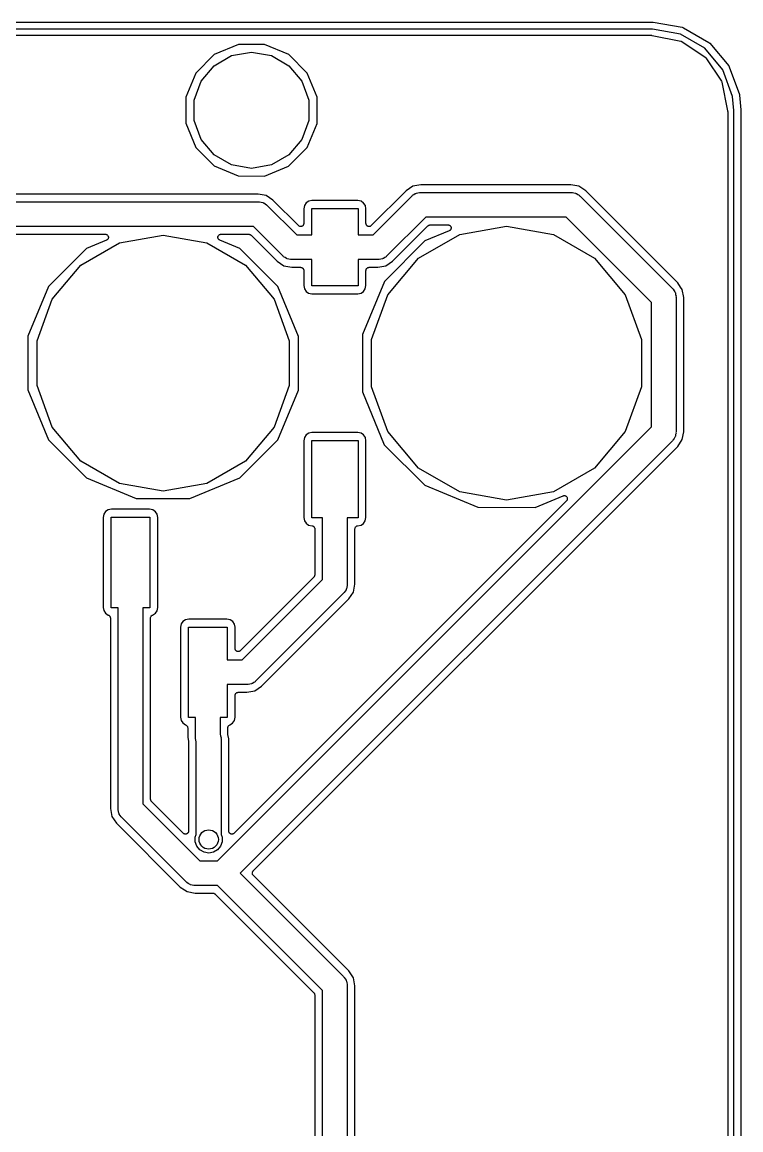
# Model space of a CAD drawing. Extents: x 51 to 137, y -158 to -25.
# Drawn here: x 112.9 to 136.51, y -61.68 to -25.29 of the extents above; entities that cross this region are included whole.
import ezdxf

# ---------------------------------------------------------------- set-up
doc = ezdxf.new("R2010")
doc.units = 0
doc.header["$MEASUREMENT"] = 0
doc.layers.add('BLACK', color=7, linetype='CONTINUOUS')

msp = doc.modelspace()

# ---------------------------------------------------------------- linework, layer by layer
at = {"layer": 'Black'}
for p, q in [((53.5813, -25.2857), (133.619, -25.2857)), ((133.619, -25.2857), (133.629, -25.2874)), ((133.629, -25.2874), (133.639, -25.2874)), ((133.639, -25.2874), (134.59, -25.4552)), ((134.59, -25.4552), (134.59, -25.4552)), ((134.59, -25.4552), (134.628, -25.4687)), ((134.628, -25.4687), (135.464, -25.9517)), ((133.609, -25.5143), (53.5863, -25.5143)), ((53.6226, -25.7175), (133.578, -25.7175)), ((133.578, -25.7175), (133.588, -25.7192)), ((133.588, -25.7192), (133.598, -25.7195)), ((133.598, -25.7195), (134.54, -25.9068)), ((134.531, -25.6768), (133.609, -25.5143)), ((135.332, -26.1396), (134.531, -25.6768)), ((120.006, -26.0219), (119.213, -26.3499)), ((120.865, -26.0227), (120.006, -26.0219)), ((121.659, -26.3521), (120.865, -26.0227)), ((134.54, -25.9068), (134.542, -25.9077)), ((134.542, -25.9077), (134.544, -25.9078)), ((134.544, -25.9078), (134.558, -25.914)), ((134.558, -25.914), (134.573, -25.9196)), ((134.573, -25.9196), (134.574, -25.9211)), ((134.574, -25.9211), (134.577, -25.922)), ((134.577, -25.922), (135.34, -26.4323)), ((135.927, -26.8487), (135.332, -26.1396)), ((135.464, -25.9517), (135.495, -25.9772)), ((135.495, -25.9772), (136.115, -26.7172)), ((119.213, -26.3499), (118.605, -26.9567)), ((119.205, -26.7164), (119.78, -26.3843)), ((119.78, -26.3843), (120.434, -26.269)), ((120.434, -26.269), (121.088, -26.3843)), ((121.088, -26.3843), (121.663, -26.7164)), ((122.265, -26.9599), (121.659, -26.3521)), ((135.34, -26.4323), (135.342, -26.4338)), ((135.342, -26.4338), (135.344, -26.4348)), ((135.344, -26.4348), (135.355, -26.446)), ((135.355, -26.446), (135.366, -26.4567)), ((135.366, -26.4567), (135.367, -26.4587)), ((135.367, -26.4587), (135.368, -26.4603)), ((135.368, -26.4603), (135.879, -27.224)), ((118.778, -27.2252), (119.205, -26.7164)), ((121.663, -26.7164), (122.09, -27.2252)), ((136.246, -27.7233), (135.927, -26.8487)), ((136.115, -26.7172), (136.135, -26.7516)), ((136.135, -26.7516), (136.466, -27.6592)), ((118.605, -26.9567), (118.275, -27.75)), ((118.551, -27.8492), (118.778, -27.2252)), ((122.09, -27.2252), (122.317, -27.8492)), ((122.593, -27.7537), (122.265, -26.9599)), ((135.879, -27.224), (135.879, -27.2261)), ((135.879, -27.2261), (135.881, -27.2278)), ((135.881, -27.2278), (135.887, -27.2422)), ((135.887, -27.2422), (135.893, -27.2563)), ((135.893, -27.2563), (135.893, -27.2586)), ((135.893, -27.2586), (135.894, -27.2606)), ((135.894, -27.2606), (136.081, -28.2028)), ((136.466, -27.6592), (136.468, -27.6739)), ((118.275, -27.75), (118.275, -28.6089)), ((118.551, -28.5134), (118.551, -27.8492)), ((122.317, -27.8492), (122.317, -28.5134)), ((122.593, -28.6126), (122.593, -27.7537)), ((136.286, -28.1863), (136.246, -27.7233)), ((136.468, -27.6739), (136.472, -27.6884)), ((136.472, -27.6884), (136.514, -28.1713)), ((136.081, -28.2028), (136.081, -28.2127)), ((136.081, -28.2127), (136.083, -28.2226)), ((136.083, -28.2226), (136.083, -119.88)), ((136.286, -119.911), (136.286, -28.1863)), ((136.514, -28.1713), (136.514, -28.1763)), ((136.514, -28.1763), (136.515, -28.1813)), ((136.515, -28.1813), (136.515, -119.921)), ((118.275, -28.6089), (118.603, -29.4027)), ((118.778, -29.1374), (118.551, -28.5134)), ((122.317, -28.5134), (122.09, -29.1374)), ((122.263, -29.4059), (122.593, -28.6126)), ((118.603, -29.4027), (119.209, -30.0105)), ((119.205, -29.6462), (118.778, -29.1374)), ((121.655, -30.0127), (122.263, -29.4059)), ((122.09, -29.1374), (121.663, -29.6462)), ((119.78, -29.9783), (119.205, -29.6462)), ((121.663, -29.6462), (121.088, -29.9783)), ((119.209, -30.0105), (120.003, -30.3399)), ((120.434, -30.0936), (119.78, -29.9783)), ((121.088, -29.9783), (120.434, -30.0936)), ((120.862, -30.3407), (121.655, -30.0127)), ((120.003, -30.3399), (120.862, -30.3407)), ((120.656, -30.9333), (77.3606, -30.9333)), ((120.918, -30.9854), (120.656, -30.9333)), ((125.517, -30.8267), (124.371, -31.9719)), ((125.739, -30.6783), (125.517, -30.8267)), ((126.001, -30.6262), (125.739, -30.6783)), ((125.775, -30.9487), (125.819, -30.9183)), ((125.819, -30.9183), (125.836, -30.9136)), ((125.836, -30.9136), (125.852, -30.9047)), ((125.852, -30.9047), (125.904, -30.8955)), ((125.904, -30.8955), (125.955, -30.8817)), ((125.955, -30.8817), (125.973, -30.8833)), ((125.973, -30.8833), (125.991, -30.8802)), ((125.991, -30.8802), (130.944, -30.8802)), ((130.934, -30.6262), (126.001, -30.6262)), ((131.196, -30.6783), (130.934, -30.6262)), ((130.944, -30.8802), (130.962, -30.8833)), ((130.962, -30.8833), (130.979, -30.8817)), ((130.979, -30.8817), (131.031, -30.8955)), ((131.031, -30.8955), (131.083, -30.9047)), ((131.083, -30.9047), (131.098, -30.9136)), ((131.098, -30.9136), (131.116, -30.9183)), ((131.116, -30.9183), (131.159, -30.9487)), ((131.418, -30.8267), (131.196, -30.6783)), ((134.441, -33.8494), (131.418, -30.8267)), ((77.3506, -31.1873), (120.666, -31.1873)), ((120.666, -31.1873), (120.684, -31.1904)), ((120.684, -31.1904), (120.702, -31.1888)), ((120.702, -31.1888), (120.753, -31.2026)), ((120.753, -31.2026), (120.805, -31.2118)), ((120.805, -31.2118), (120.821, -31.2207)), ((120.821, -31.2207), (120.838, -31.2254)), ((120.838, -31.2254), (120.882, -31.2558)), ((120.882, -31.2558), (120.928, -31.2824)), ((121.14, -31.1338), (120.918, -30.9854)), ((120.928, -31.2824), (120.939, -31.2961)), ((120.939, -31.2961), (120.954, -31.3063)), ((121.979, -31.9719), (121.14, -31.1338)), ((122.231, -31.2254), (122.174, -31.3098)), ((122.316, -31.1693), (122.231, -31.2254)), ((122.423, -31.1486), (122.316, -31.1693)), ((123.927, -31.1486), (122.423, -31.1486)), ((124.037, -31.1707), (123.927, -31.1486)), ((124.121, -31.2277), (124.037, -31.1707)), ((124.177, -31.313), (124.121, -31.2277)), ((124.429, -32.2732), (125.703, -30.9992)), ((125.703, -30.9992), (125.718, -30.989)), ((125.718, -30.989), (125.729, -30.9753)), ((125.729, -30.9753), (125.775, -30.9487)), ((131.159, -30.9487), (131.205, -30.9753)), ((131.205, -30.9753), (131.217, -30.989)), ((131.217, -30.989), (131.231, -30.9992)), ((131.231, -30.9992), (134.268, -34.036)), ((120.954, -31.3063), (121.921, -32.2732)), ((122.174, -31.3098), (122.152, -31.4197)), ((122.152, -31.4197), (122.152, -31.9001)), ((122.413, -32.2732), (122.413, -31.4096)), ((122.413, -31.4096), (123.937, -31.4096)), ((123.937, -31.4096), (123.937, -32.2732)), ((124.198, -31.4194), (124.177, -31.313)), ((124.198, -31.9001), (124.198, -31.4194)), ((120.498, -32.0001), (77.5189, -32.0001)), ((121.465, -32.967), (120.498, -32.0001)), ((121.989, -31.9796), (121.979, -31.9719)), ((122, -31.9881), (121.989, -31.9796)), ((122.004, -31.9896), (122, -31.9881)), ((122.007, -31.9922), (122.004, -31.9896)), ((122.02, -31.9956), (122.007, -31.9922)), ((122.033, -32.0002), (122.02, -31.9956)), ((122.037, -32.0002), (122.033, -32.0002)), ((122.042, -32.0013), (122.037, -32.0002)), ((122.055, -32.0002), (122.042, -32.0013)), ((122.068, -32.0002), (122.055, -32.0002)), ((122.072, -31.9986), (122.068, -32.0002)), ((122.077, -31.9982), (122.072, -31.9986)), ((122.089, -31.9926), (122.077, -31.9982)), ((122.101, -31.9881), (122.089, -31.9926)), ((122.105, -31.9852), (122.101, -31.9881)), ((122.109, -31.9833), (122.105, -31.9852)), ((122.118, -31.9739), (122.109, -31.9833)), ((122.128, -31.9654), (122.118, -31.9739)), ((122.13, -31.9615), (122.128, -31.9654)), ((122.134, -31.9584), (122.13, -31.9615)), ((122.139, -31.9463), (122.134, -31.9584)), ((122.146, -31.9349), (122.139, -31.9463)), ((122.147, -31.9304), (122.146, -31.9349)), ((122.149, -31.9264), (122.147, -31.9304)), ((122.15, -31.9132), (122.149, -31.9264)), ((122.152, -31.9001), (122.15, -31.9132)), ((124.2, -31.9132), (124.198, -31.9001)), ((124.201, -31.9264), (124.2, -31.9132)), ((124.203, -31.9304), (124.201, -31.9264)), ((124.204, -31.9349), (124.203, -31.9304)), ((124.211, -31.9463), (124.204, -31.9349)), ((124.216, -31.9584), (124.211, -31.9463)), ((124.22, -31.9615), (124.216, -31.9584)), ((124.222, -31.9654), (124.22, -31.9615)), ((124.232, -31.9739), (124.222, -31.9654)), ((124.241, -31.9833), (124.232, -31.9739)), ((124.245, -31.9852), (124.241, -31.9833)), ((124.249, -31.9881), (124.245, -31.9852)), ((124.261, -31.9926), (124.249, -31.9881)), ((124.273, -31.9982), (124.261, -31.9926)), ((124.278, -31.9986), (124.273, -31.9982)), ((124.282, -32.0002), (124.278, -31.9986)), ((124.295, -32.0002), (124.282, -32.0002)), ((124.308, -32.0013), (124.295, -32.0002)), ((124.313, -32.0002), (124.308, -32.0013)), ((124.317, -32.0002), (124.313, -32.0002)), ((124.33, -31.9956), (124.317, -32.0002)), ((124.343, -31.9922), (124.33, -31.9956)), ((124.346, -31.9896), (124.343, -31.9922)), ((124.35, -31.9881), (124.346, -31.9896)), ((124.361, -31.9796), (124.35, -31.9881)), ((124.371, -31.9719), (124.361, -31.9796)), ((126.159, -31.693), (124.885, -32.967)), ((125.072, -33.1395), (126.234, -31.9768)), ((130.776, -31.693), (126.159, -31.693)), ((126.234, -31.9768), (126.238, -31.9742)), ((126.238, -31.9742), (126.241, -31.9708)), ((126.241, -31.9708), (126.253, -31.9641)), ((126.253, -31.9641), (126.263, -31.9565)), ((126.263, -31.9565), (126.268, -31.9554)), ((126.268, -31.9554), (126.272, -31.9531)), ((126.272, -31.9531), (126.285, -31.9508)), ((126.285, -31.9508), (126.297, -31.9474)), ((126.297, -31.9474), (126.302, -31.9478)), ((126.302, -31.9478), (126.306, -31.947)), ((126.306, -31.947), (126.893, -31.947)), ((126.893, -31.947), (126.908, -31.9497)), ((126.908, -31.9497), (126.924, -31.9517)), ((126.924, -31.9517), (126.926, -31.9527)), ((126.926, -31.9527), (126.928, -31.9531)), ((126.928, -31.9531), (126.941, -31.9609)), ((126.941, -31.9609), (126.955, -31.968)), ((126.955, -31.968), (126.957, -31.9697)), ((126.957, -31.9697), (126.959, -31.9708)), ((126.959, -31.9708), (126.968, -31.9826)), ((126.968, -31.9826), (126.979, -31.9941)), ((126.979, -31.9941), (126.98, -31.9961)), ((126.98, -31.9961), (126.981, -31.9978)), ((126.981, -31.9978), (126.986, -32.0124)), ((126.986, -32.0124), (126.992, -32.0267)), ((126.992, -32.0267), (126.993, -32.0289)), ((127.277, -32.2608), (128.816, -31.9894)), ((128.816, -31.9894), (130.355, -32.2608)), ((133.574, -34.4917), (130.776, -31.693)), ((77.6662, -32.2541), (115.632, -32.2541)), ((115.632, -32.2541), (115.647, -32.2568)), ((115.647, -32.2568), (115.663, -32.2588)), ((115.663, -32.2588), (115.664, -32.2598)), ((115.664, -32.2598), (115.667, -32.2602)), ((115.667, -32.2602), (115.68, -32.268)), ((115.68, -32.268), (115.694, -32.2751)), ((115.694, -32.2751), (115.695, -32.2768)), ((115.695, -32.2768), (115.697, -32.2779)), ((115.697, -32.2779), (115.707, -32.2898)), ((115.707, -32.2898), (115.718, -32.3012)), ((115.718, -32.3012), (115.718, -32.3032)), ((115.718, -32.3032), (115.72, -32.3049)), ((115.72, -32.3049), (115.725, -32.3195)), ((115.727, -32.3879), (115.722, -32.4027)), ((115.725, -32.3195), (115.731, -32.3338)), ((115.732, -32.3733), (115.727, -32.3879)), ((115.731, -32.3338), (115.731, -32.336)), ((115.731, -32.336), (115.732, -32.3381)), ((115.732, -32.3381), (115.732, -32.3536)), ((115.732, -32.3536), (115.733, -32.3691)), ((115.733, -32.3691), (115.732, -32.3711)), ((115.732, -32.3711), (115.732, -32.3733)), ((116.094, -32.5363), (117.533, -32.2826)), ((117.533, -32.2826), (118.972, -32.5363)), ((119.333, -32.3381), (119.334, -32.3359)), ((119.333, -32.3535), (119.333, -32.3381)), ((119.333, -32.3689), (119.333, -32.3535)), ((119.333, -32.3711), (119.333, -32.3689)), ((119.333, -32.3733), (119.333, -32.3711)), ((119.339, -32.3878), (119.333, -32.3733)), ((119.334, -32.3336), (119.34, -32.3194)), ((119.334, -32.3359), (119.334, -32.3336)), ((119.343, -32.4025), (119.339, -32.3878)), ((119.34, -32.3194), (119.345, -32.3049)), ((119.345, -32.3049), (119.347, -32.3031)), ((119.347, -32.3031), (119.348, -32.301)), ((119.348, -32.301), (119.358, -32.2897)), ((119.358, -32.2897), (119.368, -32.2779)), ((119.368, -32.2779), (119.37, -32.2767)), ((119.37, -32.2767), (119.372, -32.275)), ((119.372, -32.275), (119.385, -32.2679)), ((119.385, -32.2679), (119.399, -32.2602)), ((119.399, -32.2602), (119.401, -32.2598)), ((119.401, -32.2598), (119.403, -32.2588)), ((119.403, -32.2588), (119.418, -32.2568)), ((119.418, -32.2568), (119.433, -32.2541)), ((119.433, -32.2541), (120.351, -32.2541)), ((120.351, -32.2541), (120.355, -32.2549)), ((120.355, -32.2549), (120.36, -32.2545)), ((120.36, -32.2545), (120.372, -32.2579)), ((120.372, -32.2579), (120.386, -32.2602)), ((120.386, -32.2602), (120.389, -32.2625)), ((120.389, -32.2625), (120.394, -32.2636)), ((120.394, -32.2636), (120.405, -32.2712)), ((120.405, -32.2712), (120.416, -32.2779)), ((120.416, -32.2779), (120.419, -32.2813)), ((120.419, -32.2813), (120.423, -32.2839)), ((120.423, -32.2839), (121.278, -33.1395)), ((121.921, -32.2732), (122.413, -32.2732)), ((123.937, -32.2732), (124.429, -32.2732)), ((125.923, -33.0422), (127.277, -32.2608)), ((126.932, -32.1425), (126.136, -32.4713)), ((126.945, -32.1342), (126.932, -32.1425)), ((126.959, -32.1264), (126.945, -32.1342)), ((126.96, -32.1247), (126.959, -32.1264)), ((126.962, -32.1236), (126.96, -32.1247)), ((126.971, -32.1113), (126.962, -32.1236)), ((126.981, -32.0994), (126.971, -32.1113)), ((126.982, -32.0973), (126.981, -32.0994)), ((126.983, -32.0956), (126.982, -32.0973)), ((126.988, -32.0808), (126.983, -32.0956)), ((126.993, -32.0662), (126.988, -32.0808)), ((126.993, -32.0289), (126.993, -32.031)), ((126.993, -32.031), (126.993, -32.0465)), ((126.993, -32.0465), (126.994, -32.0619)), ((126.994, -32.0619), (126.993, -32.064)), ((126.993, -32.064), (126.993, -32.0662)), ((130.355, -32.2608), (131.709, -33.0422)), ((115.018, -32.7191), (113.767, -33.9684)), ((114.829, -33.2668), (116.094, -32.5363)), ((115.671, -32.4496), (115.018, -32.7191)), ((115.684, -32.4413), (115.671, -32.4496)), ((115.697, -32.4335), (115.684, -32.4413)), ((115.699, -32.4318), (115.697, -32.4335)), ((115.7, -32.4307), (115.699, -32.4318)), ((115.71, -32.4184), (115.7, -32.4307)), ((115.72, -32.4065), (115.71, -32.4184)), ((115.721, -32.4044), (115.72, -32.4065)), ((115.722, -32.4027), (115.721, -32.4044)), ((118.972, -32.5363), (120.237, -33.2668)), ((119.345, -32.4044), (119.343, -32.4025)), ((119.345, -32.4065), (119.345, -32.4044)), ((119.355, -32.4183), (119.345, -32.4065)), ((119.365, -32.4305), (119.355, -32.4183)), ((119.367, -32.4318), (119.365, -32.4305)), ((119.368, -32.4335), (119.367, -32.4318)), ((119.381, -32.4412), (119.368, -32.4335)), ((119.394, -32.4495), (119.381, -32.4412)), ((120.054, -32.7235), (119.394, -32.4495)), ((121.303, -33.975), (120.054, -32.7235)), ((126.136, -32.4713), (124.802, -33.8027)), ((121.48, -32.9772), (121.465, -32.967)), ((121.491, -32.9909), (121.48, -32.9772)), ((121.537, -33.0175), (121.491, -32.9909)), ((121.581, -33.0479), (121.537, -33.0175)), ((121.598, -33.0526), (121.581, -33.0479)), ((121.613, -33.0615), (121.598, -33.0526)), ((121.666, -33.0707), (121.613, -33.0615)), ((121.717, -33.0845), (121.666, -33.0707)), ((121.735, -33.0829), (121.717, -33.0845)), ((121.752, -33.086), (121.735, -33.0829)), ((122.413, -33.086), (121.752, -33.086)), ((122.413, -33.9496), (122.413, -33.086)), ((124.598, -33.086), (123.937, -33.086)), ((123.937, -33.086), (123.937, -33.9496)), ((124.615, -33.0829), (124.598, -33.086)), ((124.633, -33.0845), (124.615, -33.0829)), ((124.684, -33.0707), (124.633, -33.0845)), ((124.737, -33.0615), (124.684, -33.0707)), ((124.752, -33.0525), (124.737, -33.0615)), ((124.769, -33.0479), (124.752, -33.0525)), ((124.813, -33.0175), (124.769, -33.0479)), ((124.859, -32.9909), (124.813, -33.0175)), ((124.87, -32.9772), (124.859, -32.9909)), ((124.885, -32.967), (124.87, -32.9772)), ((124.919, -34.2395), (125.923, -33.0422)), ((131.709, -33.0422), (132.713, -34.2395)), ((113.89, -34.3861), (114.829, -33.2668)), ((120.237, -33.2668), (121.176, -34.3861)), ((121.278, -33.1395), (121.5, -33.2879)), ((121.5, -33.2879), (121.762, -33.34)), ((121.762, -33.34), (122.05, -33.34)), ((122.05, -33.34), (122.059, -33.3415)), ((122.059, -33.3415), (122.068, -33.3415)), ((122.068, -33.3415), (122.076, -33.3446)), ((122.076, -33.3446), (122.085, -33.3461)), ((122.085, -33.3461), (122.093, -33.3506)), ((122.093, -33.3506), (122.101, -33.3536)), ((122.101, -33.3536), (122.108, -33.3593)), ((122.108, -33.3593), (122.116, -33.3638)), ((122.116, -33.3638), (122.121, -33.3706)), ((122.121, -33.3706), (122.128, -33.3763)), ((122.128, -33.3763), (122.133, -33.384)), ((122.133, -33.384), (122.138, -33.3908)), ((122.138, -33.3908), (122.141, -33.3992)), ((122.141, -33.3992), (122.146, -33.4069)), ((122.146, -33.4069), (122.147, -33.4156)), ((122.147, -33.4156), (122.15, -33.424)), ((122.15, -33.424), (122.15, -33.4328)), ((122.15, -33.4328), (122.152, -33.4416)), ((122.152, -33.4416), (122.152, -33.9398)), ((124.198, -33.4416), (124.2, -33.4328)), ((124.198, -33.9395), (124.198, -33.4416)), ((124.2, -33.424), (124.203, -33.4156)), ((124.2, -33.4328), (124.2, -33.424)), ((124.203, -33.4156), (124.204, -33.4069)), ((124.204, -33.4069), (124.209, -33.3992)), ((124.209, -33.3992), (124.212, -33.3908)), ((124.212, -33.3908), (124.217, -33.384)), ((124.217, -33.384), (124.222, -33.3763)), ((124.222, -33.3763), (124.229, -33.3706)), ((124.229, -33.3706), (124.234, -33.3638)), ((124.234, -33.3638), (124.242, -33.3593)), ((124.242, -33.3593), (124.249, -33.3536)), ((124.249, -33.3536), (124.257, -33.3506)), ((124.257, -33.3506), (124.265, -33.3461)), ((124.265, -33.3461), (124.274, -33.3446)), ((124.274, -33.3446), (124.282, -33.3415)), ((124.282, -33.3415), (124.291, -33.3415)), ((124.291, -33.3415), (124.3, -33.34)), ((124.3, -33.34), (124.588, -33.34)), ((124.588, -33.34), (124.85, -33.2879)), ((124.85, -33.2879), (125.072, -33.1395)), ((124.802, -33.8027), (124.08, -35.5432)), ((113.767, -33.9684), (113.089, -35.6016)), ((121.979, -35.6093), (121.303, -33.975)), ((122.152, -33.9398), (122.173, -34.0462)), ((122.173, -34.0462), (122.229, -34.1315)), ((122.229, -34.1315), (122.313, -34.1885)), ((122.313, -34.1885), (122.423, -34.2106)), ((123.937, -33.9496), (122.413, -33.9496)), ((122.423, -34.2106), (123.927, -34.2106)), ((123.927, -34.2106), (124.034, -34.1899)), ((124.034, -34.1899), (124.119, -34.1338)), ((124.119, -34.1338), (124.176, -34.0494)), ((124.176, -34.0494), (124.198, -33.9395)), ((134.268, -34.036), (134.278, -34.0507)), ((134.278, -34.0507), (134.292, -34.0622)), ((134.292, -34.0622), (134.319, -34.1082)), ((134.319, -34.1082), (134.349, -34.1516)), ((134.349, -34.1516), (134.354, -34.1689)), ((134.354, -34.1689), (134.363, -34.1844)), ((134.363, -34.1844), (134.372, -34.2367)), ((134.534, -33.9892), (134.441, -33.8494)), ((134.589, -34.0714), (134.534, -33.9892)), ((134.641, -34.3334), (134.589, -34.0714)), ((113.39, -35.7591), (113.89, -34.3861)), ((121.176, -34.3861), (121.676, -35.7591)), ((124.384, -35.7081), (124.919, -34.2395)), ((132.713, -34.2395), (133.248, -35.7081)), ((133.574, -38.5827), (133.574, -34.4917)), ((134.372, -34.2367), (134.386, -34.288)), ((134.386, -34.288), (134.384, -34.3058)), ((134.384, -34.3058), (134.387, -34.3234)), ((134.387, -34.3234), (134.387, -38.751)), ((134.641, -38.741), (134.641, -34.3334)), ((113.089, -35.6016), (113.087, -37.3699)), ((121.977, -37.3776), (121.979, -35.6093)), ((124.08, -35.5432), (124.078, -37.4277)), ((113.39, -37.2201), (113.39, -35.7591)), ((121.676, -35.7591), (121.676, -37.2201)), ((124.384, -37.2711), (124.384, -35.7081)), ((133.248, -35.7081), (133.248, -37.2711)), ((113.087, -37.3699), (113.763, -39.0042)), ((113.89, -38.5931), (113.39, -37.2201)), ((121.676, -37.2201), (121.176, -38.5931)), ((121.299, -39.0108), (121.977, -37.3776)), ((124.078, -37.4277), (124.798, -39.1694)), ((124.919, -38.7397), (124.384, -37.2711)), ((133.248, -37.2711), (132.713, -38.7397)), ((114.829, -39.7124), (113.89, -38.5931)), ((119.319, -52.8384), (133.574, -38.5827)), ((121.176, -38.5931), (120.237, -39.7124)), ((122.174, -38.9298), (122.152, -39.0397)), ((122.231, -38.8454), (122.174, -38.9298)), ((122.316, -38.7893), (122.231, -38.8454)), ((122.423, -38.7686), (122.316, -38.7893)), ((123.927, -38.7686), (122.423, -38.7686)), ((124.037, -38.7907), (123.927, -38.7686)), ((124.121, -38.8477), (124.037, -38.7907)), ((124.177, -38.933), (124.121, -38.8477)), ((124.198, -39.0394), (124.177, -38.933)), ((125.923, -39.937), (124.919, -38.7397)), ((132.713, -38.7397), (131.709, -39.937)), ((134.349, -38.9228), (134.319, -38.9663)), ((134.354, -38.9055), (134.349, -38.9228)), ((134.363, -38.89), (134.354, -38.9055)), ((134.372, -38.8377), (134.363, -38.89)), ((134.386, -38.7864), (134.372, -38.8377)), ((134.387, -38.751), (134.384, -38.7686)), ((134.384, -38.7686), (134.386, -38.7864)), ((134.589, -39.003), (134.641, -38.741)), ((113.763, -39.0042), (115.012, -40.2557)), ((120.048, -40.2601), (121.299, -39.0108)), ((134.268, -39.0384), (120.062, -53.2448)), ((120.493, -53.173), (134.441, -39.225)), ((122.152, -39.0397), (122.152, -41.5598)), ((122.413, -41.5696), (122.413, -39.0296)), ((122.413, -39.0296), (123.937, -39.0296)), ((123.937, -39.0296), (123.937, -41.5696)), ((124.198, -41.5595), (124.198, -39.0394)), ((124.798, -39.1694), (126.129, -40.5032)), ((134.278, -39.0237), (134.268, -39.0384)), ((134.292, -39.0122), (134.278, -39.0237)), ((134.319, -38.9663), (134.292, -39.0122)), ((134.441, -39.225), (134.589, -39.003)), ((116.094, -40.4429), (114.829, -39.7124)), ((120.237, -39.7124), (118.972, -40.4429)), ((127.277, -40.7184), (125.923, -39.937)), ((131.709, -39.937), (130.355, -40.7184)), ((115.012, -40.2557), (116.645, -40.9338)), ((118.413, -40.9354), (120.048, -40.2601)), ((117.533, -40.6966), (116.094, -40.4429)), ((118.972, -40.4429), (117.533, -40.6966)), ((126.129, -40.5032), (127.87, -41.2259)), ((128.816, -40.9898), (127.277, -40.7184)), ((130.355, -40.7184), (128.816, -40.9898)), ((116.645, -40.9338), (118.413, -40.9354)), ((130.785, -41.0132), (119.863, -51.9348)), ((129.754, -41.2275), (130.674, -40.8475)), ((130.674, -40.8475), (130.689, -40.8442)), ((130.689, -40.8442), (130.704, -40.8402)), ((130.704, -40.8402), (130.706, -40.8404)), ((130.706, -40.8404), (130.708, -40.8399)), ((130.708, -40.8399), (130.724, -40.8419)), ((130.724, -40.8419), (130.739, -40.8432)), ((130.739, -40.8432), (130.741, -40.8442)), ((130.741, -40.8442), (130.743, -40.8445)), ((130.743, -40.8445), (130.757, -40.8516)), ((130.757, -40.8516), (130.771, -40.8582)), ((130.771, -40.8582), (130.773, -40.8598)), ((130.773, -40.8598), (130.775, -40.8608)), ((130.775, -40.8608), (130.785, -40.8722)), ((130.785, -40.8722), (130.796, -40.8831)), ((130.793, -41.0006), (130.785, -41.0132)), ((130.803, -40.9884), (130.793, -41.0006)), ((130.796, -40.8831), (130.797, -40.8852)), ((130.797, -40.8852), (130.798, -40.8869)), ((130.798, -40.8869), (130.804, -40.9011)), ((130.805, -40.9843), (130.803, -40.9862)), ((130.803, -40.9862), (130.803, -40.9884)), ((130.804, -40.9011), (130.811, -40.9151)), ((130.809, -40.9694), (130.805, -40.9843)), ((130.813, -40.9547), (130.809, -40.9694)), ((130.811, -40.9151), (130.811, -40.9174)), ((130.811, -40.9174), (130.812, -40.9195)), ((130.812, -40.9195), (130.813, -40.9349)), ((130.813, -40.9349), (130.814, -40.9502)), ((130.814, -40.9502), (130.813, -40.9524)), ((130.813, -40.9524), (130.813, -40.9547)), ((115.585, -41.4521), (115.563, -41.562)), ((115.642, -41.3677), (115.585, -41.4521)), ((115.727, -41.3116), (115.642, -41.3677)), ((115.834, -41.2909), (115.727, -41.3116)), ((117.084, -41.2909), (115.834, -41.2909)), ((117.194, -41.313), (117.084, -41.2909)), ((117.278, -41.37), (117.194, -41.313)), ((117.334, -41.4553), (117.278, -41.37)), ((117.355, -41.5617), (117.334, -41.4553)), ((127.87, -41.2259), (129.754, -41.2275)), ((115.563, -41.562), (115.563, -44.5139)), ((115.824, -44.5237), (115.824, -41.5519)), ((115.824, -41.5519), (117.094, -41.5519)), ((117.094, -41.5519), (117.094, -44.5237)), ((117.355, -44.5136), (117.355, -41.5617)), ((122.152, -41.5598), (122.173, -41.6662)), ((122.173, -41.6662), (122.229, -41.7515)), ((122.229, -41.7515), (122.313, -41.8085)), ((122.313, -41.8085), (122.433, -41.8326)), ((122.769, -41.5696), (122.413, -41.5696)), ((122.433, -41.8326), (122.448, -41.8385)), ((122.448, -41.8385), (122.464, -41.8442)), ((122.464, -41.8442), (122.465, -41.845)), ((122.465, -41.845), (122.466, -41.8454)), ((122.466, -41.8454), (122.478, -41.8563)), ((122.769, -43.596), (122.769, -41.5696)), ((123.937, -41.5696), (123.581, -41.5696)), ((123.581, -41.5696), (123.581, -43.7643)), ((123.872, -41.8561), (123.885, -41.8451)), ((123.885, -41.8451), (123.886, -41.8447)), ((123.886, -41.8442), (123.902, -41.8384)), ((123.886, -41.8447), (123.886, -41.8442)), ((123.902, -41.8384), (123.918, -41.8324)), ((123.918, -41.8324), (124.034, -41.8099)), ((124.034, -41.8099), (124.119, -41.7538)), ((124.119, -41.7538), (124.176, -41.6694)), ((124.176, -41.6694), (124.198, -41.5595)), ((122.478, -41.8563), (122.491, -41.8669)), ((122.491, -41.8669), (122.491, -41.8679)), ((122.491, -41.8679), (122.492, -41.8687)), ((122.492, -41.8687), (122.5, -41.8832)), ((122.5, -41.8832), (122.508, -41.8974)), ((122.508, -41.8974), (122.509, -41.8986)), ((122.509, -41.8986), (122.509, -41.8997)), ((122.509, -41.8997), (122.512, -41.916)), ((122.512, -41.916), (122.515, -41.9322)), ((122.515, -41.9322), (122.515, -43.4487)), ((123.835, -41.9322), (123.838, -41.9156)), ((123.835, -43.7543), (123.835, -41.9322)), ((123.838, -41.9156), (123.841, -41.8991)), ((123.841, -41.8983), (123.842, -41.8974)), ((123.841, -41.8991), (123.841, -41.8983)), ((123.842, -41.8974), (123.85, -41.8829)), ((123.85, -41.8829), (123.858, -41.8682)), ((123.858, -41.8682), (123.859, -41.8676)), ((123.859, -41.8669), (123.872, -41.8561)), ((123.859, -41.8676), (123.859, -41.8669)), ((122.485, -43.5205), (120.068, -45.9369)), ((120.126, -46.2382), (122.769, -43.596)), ((122.487, -43.5168), (122.485, -43.5205)), ((122.491, -43.514), (122.487, -43.5168)), ((122.497, -43.5025), (122.491, -43.514)), ((122.505, -43.4916), (122.497, -43.5025)), ((122.506, -43.4873), (122.505, -43.4916)), ((122.508, -43.4834), (122.506, -43.4873)), ((122.511, -43.4703), (122.508, -43.4834)), ((122.514, -43.4575), (122.511, -43.4703)), ((122.515, -43.4487), (122.514, -43.4531)), ((122.514, -43.4531), (122.514, -43.4575)), ((123.473, -44.037), (123.462, -44.0517)), ((123.486, -44.0255), (123.473, -44.037)), ((123.513, -43.9795), (123.486, -44.0255)), ((123.543, -43.9361), (123.513, -43.9795)), ((123.548, -43.9188), (123.543, -43.9361)), ((123.557, -43.9033), (123.548, -43.9188)), ((123.566, -43.851), (123.557, -43.9033)), ((123.58, -43.7997), (123.566, -43.851)), ((123.581, -43.7643), (123.578, -43.7819)), ((123.578, -43.7819), (123.58, -43.7997)), ((123.635, -44.2384), (123.783, -44.0163)), ((123.783, -44.0163), (123.835, -43.7543)), ((123.462, -44.0517), (120.582, -46.932)), ((120.769, -47.1045), (123.635, -44.2384)), ((115.563, -44.5139), (115.584, -44.6203)), ((115.584, -44.6203), (115.64, -44.7056)), ((115.64, -44.7056), (115.729, -44.7659)), ((116.053, -44.5237), (115.824, -44.5237)), ((116.053, -51.1324), (116.053, -44.5237)), ((117.094, -44.5237), (116.865, -44.5237)), ((116.865, -44.5237), (116.865, -50.9641)), ((117.183, -44.7689), (117.276, -44.7079)), ((117.276, -44.7079), (117.333, -44.6235)), ((117.333, -44.6235), (117.355, -44.5136)), ((115.729, -44.7659), (115.732, -44.7672)), ((115.732, -44.7672), (115.748, -44.7728)), ((115.748, -44.7728), (115.749, -44.7736)), ((115.749, -44.7736), (115.75, -44.774)), ((115.75, -44.774), (115.762, -44.7849)), ((115.762, -44.7849), (115.775, -44.7955)), ((115.775, -44.7955), (115.775, -44.7965)), ((115.775, -44.7965), (115.776, -44.7973)), ((115.776, -44.7973), (115.784, -44.8118)), ((115.784, -44.8118), (115.792, -44.826)), ((115.792, -44.826), (115.793, -44.8272)), ((115.793, -44.8272), (115.793, -44.8283)), ((115.793, -44.8283), (115.796, -44.8446)), ((115.796, -44.8446), (115.799, -44.8608)), ((115.799, -44.8608), (115.799, -51.1224)), ((117.119, -44.8616), (117.122, -44.8451)), ((117.119, -50.8168), (117.119, -44.8616)), ((117.122, -44.8451), (117.125, -44.8285)), ((117.125, -44.8277), (117.126, -44.8269)), ((117.125, -44.8285), (117.125, -44.8277)), ((117.126, -44.8269), (117.134, -44.8123)), ((117.134, -44.8123), (117.142, -44.7977)), ((117.142, -44.7977), (117.143, -44.7971)), ((117.143, -44.7963), (117.156, -44.7855)), ((117.143, -44.7971), (117.143, -44.7963)), ((117.156, -44.7855), (117.169, -44.7745)), ((117.169, -44.7745), (117.17, -44.7742)), ((117.17, -44.7736), (117.183, -44.7689)), ((117.17, -44.7742), (117.17, -44.7736)), ((118.125, -45.0589), (118.103, -45.1688)), ((118.182, -44.9745), (118.125, -45.0589)), ((118.267, -44.9184), (118.182, -44.9745)), ((118.374, -44.8977), (118.267, -44.9184)), ((119.624, -44.8977), (118.374, -44.8977)), ((119.734, -44.9198), (119.624, -44.8977)), ((119.818, -44.9768), (119.734, -44.9198)), ((119.874, -45.0621), (119.818, -44.9768)), ((119.895, -45.1685), (119.874, -45.0621)), ((118.103, -45.1688), (118.103, -48.1207)), ((118.364, -48.1305), (118.364, -45.1587)), ((118.364, -45.1587), (119.634, -45.1587)), ((119.634, -45.1587), (119.634, -46.2382)), ((119.895, -45.8651), (119.895, -45.1685)), ((119.897, -45.8782), (119.895, -45.8651)), ((119.898, -45.8914), (119.897, -45.8782)), ((119.9, -45.8954), (119.898, -45.8914)), ((119.901, -45.8999), (119.9, -45.8954)), ((119.908, -45.9113), (119.901, -45.8999)), ((119.913, -45.9234), (119.908, -45.9113)), ((119.917, -45.9265), (119.913, -45.9234)), ((119.919, -45.9304), (119.917, -45.9265)), ((119.929, -45.9389), (119.919, -45.9304)), ((119.938, -45.9483), (119.929, -45.9389)), ((119.942, -45.9502), (119.938, -45.9483)), ((119.946, -45.9531), (119.942, -45.9502)), ((119.958, -45.9576), (119.946, -45.9531)), ((119.97, -45.9632), (119.958, -45.9576)), ((119.975, -45.9636), (119.97, -45.9632)), ((119.979, -45.9652), (119.975, -45.9636)), ((119.992, -45.9652), (119.979, -45.9652)), ((120.005, -45.9663), (119.992, -45.9652)), ((120.01, -45.9652), (120.005, -45.9663)), ((120.014, -45.9652), (120.01, -45.9652)), ((120.027, -45.9606), (120.014, -45.9652)), ((120.04, -45.9572), (120.027, -45.9606)), ((120.043, -45.9546), (120.04, -45.9572)), ((120.047, -45.9531), (120.043, -45.9546)), ((120.058, -45.9446), (120.047, -45.9531)), ((120.068, -45.9369), (120.058, -45.9446)), ((119.634, -46.2382), (120.126, -46.2382)), ((120.567, -46.9422), (120.556, -46.9559)), ((120.582, -46.932), (120.567, -46.9422)), ((120.295, -47.051), (119.634, -47.051)), ((119.634, -47.051), (119.634, -48.1305)), ((119.954, -47.3156), (119.962, -47.3111)), ((119.962, -47.3111), (119.971, -47.3096)), ((119.971, -47.3096), (119.979, -47.3065)), ((119.979, -47.3065), (119.988, -47.3065)), ((119.988, -47.3065), (119.997, -47.305)), ((119.997, -47.305), (120.285, -47.305)), ((120.285, -47.305), (120.547, -47.2529)), ((120.312, -47.0479), (120.295, -47.051)), ((120.33, -47.0495), (120.312, -47.0479)), ((120.381, -47.0357), (120.33, -47.0495)), ((120.434, -47.0265), (120.381, -47.0357)), ((120.449, -47.0175), (120.434, -47.0265)), ((120.466, -47.0129), (120.449, -47.0175)), ((120.51, -46.9825), (120.466, -47.0129)), ((120.556, -46.9559), (120.51, -46.9825)), ((120.547, -47.2529), (120.769, -47.1045)), ((119.895, -47.4066), (119.897, -47.3978)), ((119.895, -48.1204), (119.895, -47.4066)), ((119.897, -47.389), (119.9, -47.3806)), ((119.897, -47.3978), (119.897, -47.389)), ((119.9, -47.3806), (119.901, -47.3719)), ((119.901, -47.3719), (119.906, -47.3642)), ((119.906, -47.3642), (119.909, -47.3558)), ((119.909, -47.3558), (119.914, -47.349)), ((119.914, -47.349), (119.919, -47.3413)), ((119.919, -47.3413), (119.926, -47.3356)), ((119.926, -47.3356), (119.931, -47.3288)), ((119.931, -47.3288), (119.939, -47.3243)), ((119.939, -47.3243), (119.946, -47.3186)), ((119.946, -47.3186), (119.954, -47.3156)), ((118.103, -48.1207), (118.124, -48.2271)), ((118.124, -48.2271), (118.18, -48.3124)), ((118.18, -48.3124), (118.269, -48.3727)), ((118.269, -48.3727), (118.272, -48.374)), ((118.272, -48.374), (118.288, -48.3796)), ((118.288, -48.3796), (118.289, -48.3804)), ((118.289, -48.3804), (118.29, -48.3808)), ((118.29, -48.3808), (118.302, -48.3917)), ((118.302, -48.3917), (118.315, -48.4023)), ((118.315, -48.4023), (118.315, -48.4033)), ((118.315, -48.4033), (118.316, -48.4041)), ((118.316, -48.4041), (118.324, -48.4186)), ((118.593, -48.1305), (118.364, -48.1305)), ((118.593, -48.7912), (118.593, -48.1305)), ((119.634, -48.1305), (119.405, -48.1305)), ((119.405, -48.1305), (119.405, -48.6726)), ((119.682, -48.4045), (119.683, -48.4039)), ((119.683, -48.4031), (119.696, -48.3923)), ((119.683, -48.4039), (119.683, -48.4031)), ((119.696, -48.3923), (119.709, -48.3813)), ((119.709, -48.3813), (119.71, -48.381)), ((119.71, -48.3804), (119.723, -48.3757)), ((119.71, -48.381), (119.71, -48.3804)), ((119.723, -48.3757), (119.816, -48.3147)), ((119.816, -48.3147), (119.873, -48.2303)), ((119.873, -48.2303), (119.895, -48.1204)), ((118.324, -48.4186), (118.332, -48.4328)), ((118.332, -48.4328), (118.333, -48.434)), ((118.333, -48.434), (118.333, -48.4351)), ((118.333, -48.4351), (118.336, -48.4514)), ((118.336, -48.4514), (118.339, -48.4676)), ((118.339, -48.4676), (118.339, -48.7812)), ((119.405, -48.6726), (119.411, -48.6823)), ((119.411, -48.6823), (119.42, -48.7346)), ((119.42, -48.7346), (119.434, -48.7859)), ((119.659, -48.4684), (119.662, -48.4519)), ((119.659, -48.67), (119.659, -48.4684)), ((119.661, -48.6798), (119.659, -48.67)), ((119.661, -48.6898), (119.661, -48.6798)), ((119.661, -48.6798), (119.661, -48.6798)), ((119.689, -48.8313), (119.661, -48.6898)), ((119.662, -48.4519), (119.665, -48.4353)), ((119.665, -48.4345), (119.666, -48.4337)), ((119.665, -48.4353), (119.665, -48.4345)), ((119.666, -48.4337), (119.674, -48.4191)), ((119.674, -48.4191), (119.682, -48.4045)), ((118.339, -48.7812), (118.367, -48.9227)), ((118.367, -48.9227), (118.367, -48.9327)), ((118.367, -48.9327), (118.369, -48.9425)), ((118.369, -48.9425), (118.369, -51.8629)), ((118.596, -48.8088), (118.593, -48.7912)), ((118.594, -48.8266), (118.596, -48.8088)), ((118.608, -48.8779), (118.594, -48.8266)), ((118.617, -48.9302), (118.608, -48.8779)), ((118.623, -48.9399), (118.617, -48.9302)), ((118.623, -51.9714), (118.623, -48.9399)), ((119.434, -48.7859), (119.432, -48.8037)), ((119.432, -48.8037), (119.435, -48.8213)), ((119.435, -48.8213), (119.435, -51.9714)), ((119.689, -51.863), (119.689, -48.8313)), ((117.12, -50.8212), (117.119, -50.8168)), ((117.12, -50.8256), (117.12, -50.8212)), ((117.123, -50.8384), (117.12, -50.8256)), ((117.126, -50.8515), (117.123, -50.8384)), ((117.128, -50.8554), (117.126, -50.8515)), ((117.129, -50.8597), (117.128, -50.8554)), ((117.137, -50.8706), (117.129, -50.8597)), ((117.143, -50.8821), (117.137, -50.8706)), ((117.147, -50.8849), (117.143, -50.8821)), ((117.149, -50.8886), (117.147, -50.8849)), ((118.195, -51.9347), (117.149, -50.8886)), ((115.799, -51.1224), (115.851, -51.3844)), ((116.056, -51.15), (116.053, -51.1324)), ((116.054, -51.1678), (116.056, -51.15)), ((116.068, -51.2191), (116.054, -51.1678)), ((116.077, -51.2714), (116.068, -51.2191)), ((116.086, -51.2869), (116.077, -51.2714)), ((116.091, -51.3042), (116.086, -51.2869)), ((116.121, -51.3476), (116.091, -51.3042)), ((116.865, -50.9641), (118.74, -52.8384)), ((115.851, -51.3844), (115.999, -51.6064)), ((115.999, -51.6064), (118.097, -53.7047)), ((116.148, -51.3936), (116.121, -51.3476)), ((116.161, -51.4051), (116.148, -51.3936)), ((116.172, -51.4198), (116.161, -51.4051)), ((118.284, -53.5322), (116.172, -51.4198)), ((118.206, -51.9423), (118.195, -51.9347)), ((118.216, -51.9509), (118.206, -51.9423)), ((118.22, -51.9524), (118.216, -51.9509)), ((118.224, -51.9549), (118.22, -51.9524)), ((118.237, -51.9584), (118.224, -51.9549)), ((118.249, -51.9629), (118.237, -51.9584)), ((118.254, -51.9629), (118.249, -51.9629)), ((118.258, -51.9641), (118.254, -51.9629)), ((118.271, -51.9629), (118.258, -51.9641)), ((118.285, -51.9629), (118.271, -51.9629)), ((118.289, -51.9614), (118.285, -51.9629)), ((118.293, -51.961), (118.289, -51.9614)), ((118.305, -51.9554), (118.293, -51.961)), ((118.318, -51.9509), (118.305, -51.9554)), ((118.321, -51.948), (118.318, -51.9509)), ((118.325, -51.9461), (118.321, -51.948)), ((118.335, -51.9367), (118.325, -51.9461)), ((118.345, -51.9282), (118.335, -51.9367)), ((118.347, -51.9243), (118.345, -51.9282)), ((118.35, -51.9211), (118.347, -51.9243)), ((118.356, -51.9091), (118.35, -51.9211)), ((118.363, -51.8976), (118.356, -51.9091)), ((118.365, -51.8892), (118.363, -51.8932)), ((118.363, -51.8932), (118.363, -51.8976)), ((118.366, -51.8759), (118.365, -51.8892)), ((118.369, -51.8629), (118.366, -51.8759)), ((118.59, -52.0621), (118.623, -51.9714)), ((119.435, -51.9714), (119.469, -52.0621)), ((119.692, -51.876), (119.689, -51.863)), ((119.693, -51.8893), (119.692, -51.876)), ((119.695, -51.8933), (119.693, -51.8893)), ((119.696, -51.8977), (119.695, -51.8933)), ((119.702, -51.9092), (119.696, -51.8977)), ((119.708, -51.9212), (119.702, -51.9092)), ((119.711, -51.9244), (119.708, -51.9212)), ((119.713, -51.9283), (119.711, -51.9244)), ((119.723, -51.9368), (119.713, -51.9283)), ((119.733, -51.9462), (119.723, -51.9368)), ((119.737, -51.9481), (119.733, -51.9462)), ((119.74, -51.951), (119.737, -51.9481)), ((119.753, -51.9555), (119.74, -51.951)), ((119.765, -51.9611), (119.753, -51.9555)), ((119.769, -51.9615), (119.765, -51.9611)), ((119.773, -51.963), (119.769, -51.9615)), ((119.787, -51.963), (119.773, -51.963)), ((119.8, -51.9642), (119.787, -51.963)), ((119.804, -51.963), (119.8, -51.9642)), ((119.809, -51.963), (119.804, -51.963)), ((119.821, -51.9585), (119.809, -51.963)), ((119.834, -51.955), (119.821, -51.9585)), ((119.838, -51.9525), (119.834, -51.955)), ((119.842, -51.951), (119.838, -51.9525)), ((119.852, -51.9424), (119.842, -51.951)), ((119.863, -51.9348), (119.852, -51.9424)), ((118.59, -52.2171), (118.59, -52.0621)), ((118.643, -52.3627), (118.59, -52.2171)), ((118.742, -52.4814), (118.643, -52.3627)), ((119.416, -52.3627), (119.316, -52.4814)), ((119.469, -52.2171), (119.416, -52.3627)), ((119.469, -52.0621), (119.469, -52.2171)), ((118.876, -52.5589), (118.742, -52.4814)), ((119.029, -52.5858), (118.876, -52.5589)), ((119.182, -52.5589), (119.029, -52.5858)), ((119.316, -52.4814), (119.182, -52.5589)), ((118.74, -52.8384), (119.319, -52.8384)), ((120.062, -53.2448), (123.462, -56.6455)), ((120.463, -53.2359), (120.466, -53.2274)), ((120.464, -53.2448), (120.463, -53.2359)), ((120.463, -53.2537), (120.464, -53.2448)), ((120.466, -53.2622), (120.463, -53.2537)), ((120.466, -53.2185), (120.47, -53.2104)), ((120.466, -53.2274), (120.466, -53.2185)), ((120.466, -53.2711), (120.466, -53.2622)), ((120.47, -53.2792), (120.466, -53.2711)), ((120.47, -53.2104), (120.472, -53.2019)), ((120.472, -53.2877), (120.47, -53.2792)), ((120.472, -53.2019), (120.478, -53.1946)), ((120.478, -53.295), (120.472, -53.2877)), ((120.478, -53.1946), (120.481, -53.1865)), ((120.481, -53.3031), (120.478, -53.295)), ((120.481, -53.1865), (120.488, -53.1802)), ((120.488, -53.3094), (120.481, -53.3031)), ((120.488, -53.1802), (120.493, -53.173)), ((120.493, -53.3166), (120.488, -53.3094)), ((123.635, -56.4589), (120.493, -53.3166)), ((118.097, -53.7047), (118.237, -53.7982)), ((118.237, -53.7982), (118.319, -53.8531)), ((118.299, -53.5424), (118.284, -53.5322)), ((118.31, -53.5561), (118.299, -53.5424)), ((118.356, -53.5827), (118.31, -53.5561)), ((118.319, -53.8531), (118.581, -53.9052)), ((118.4, -53.6131), (118.356, -53.5827)), ((118.417, -53.6178), (118.4, -53.6131)), ((118.432, -53.6267), (118.417, -53.6178)), ((118.485, -53.6359), (118.432, -53.6267)), ((118.536, -53.6497), (118.485, -53.6359)), ((118.554, -53.6481), (118.536, -53.6497)), ((118.571, -53.6512), (118.554, -53.6481)), ((119.319, -53.6512), (118.571, -53.6512)), ((122.769, -57.1012), (119.319, -53.6512)), ((118.581, -53.9052), (119.171, -53.9052)), ((119.171, -53.9052), (119.176, -53.906)), ((119.176, -53.906), (119.18, -53.9056)), ((119.18, -53.9056), (119.193, -53.909)), ((119.193, -53.909), (119.206, -53.9113)), ((119.206, -53.9113), (119.21, -53.9136)), ((119.21, -53.9136), (119.214, -53.9147)), ((119.214, -53.9147), (119.225, -53.9223)), ((119.225, -53.9223), (119.237, -53.929)), ((119.237, -53.929), (119.239, -53.9324)), ((119.239, -53.9324), (119.243, -53.935)), ((119.243, -53.935), (122.485, -57.1767)), ((123.462, -56.6455), (123.473, -56.6602)), ((123.473, -56.6602), (123.486, -56.6717)), ((123.486, -56.6717), (123.513, -56.7177)), ((123.513, -56.7177), (123.543, -56.7611)), ((123.543, -56.7611), (123.548, -56.7784)), ((123.783, -56.6809), (123.635, -56.4589)), ((123.835, -56.9429), (123.783, -56.6809)), ((122.769, -68.9712), (122.769, -57.1012)), ((123.548, -56.7784), (123.557, -56.7939)), ((123.557, -56.7939), (123.566, -56.8462)), ((123.566, -56.8462), (123.58, -56.8975)), ((123.58, -56.8975), (123.578, -56.9153)), ((123.578, -56.9153), (123.581, -56.9329)), ((123.581, -56.9329), (123.581, -68.4761)), ((123.835, -68.1205), (123.835, -56.9429)), ((122.485, -57.1767), (122.487, -57.1803)), ((122.487, -57.1803), (122.491, -57.1832)), ((122.491, -57.1832), (122.497, -57.1947)), ((122.497, -57.1947), (122.505, -57.2056)), ((122.505, -57.2056), (122.506, -57.2099)), ((122.506, -57.2099), (122.508, -57.2138)), ((122.508, -57.2138), (122.511, -57.2269)), ((122.511, -57.2269), (122.514, -57.2397)), ((122.514, -57.2397), (122.514, -57.2441)), ((122.514, -57.2441), (122.515, -57.2485)), ((122.515, -57.2485), (122.515, -64.6126))]:
    msp.add_line(p, q, dxfattribs=at)
msp.add_circle((119.029, -52.1396), 0.3175, dxfattribs=at)

doc.saveas('drawing.dxf')
